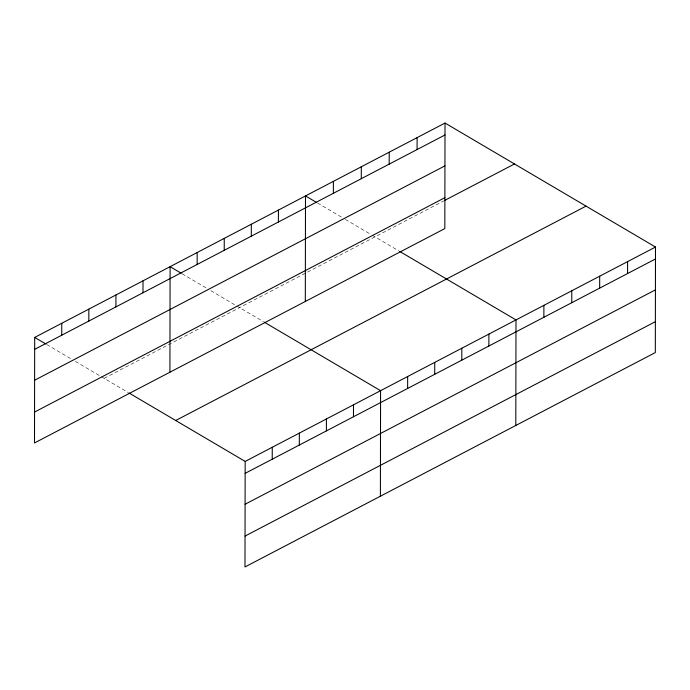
<?xml version="1.0" encoding="UTF-8"?>
<svg xmlns="http://www.w3.org/2000/svg" width="690" height="690" viewBox="0 0 690 690"><rect width="100%" height="100%" fill="white"/><g stroke="black" fill="none" stroke-linecap="round" stroke-linejoin="round"><path stroke-width="0.52" stroke-dasharray="3.45 2.59" d="M104.147 378.344L443.791 200.893M317.538 203.024L341.619 217.212M345.328 219.394L371.255 234.669M372.186 235.212L398.82 250.901M182.134 273.775L206.215 287.954M210.847 290.688L235.851 305.42M236.773 305.963L263.407 321.652M46.722 344.517L70.803 358.705M75.434 361.431L100.438 376.162M101.37 376.706L128.004 392.394"/><path stroke-width="1.03" d="M34.681 337.427L34.5 442.963L444.826 228.58L445.016 123.044L34.681 337.427L45.799 343.974M61.746 335.211L61.764 323.282M88.829 321.057L88.846 309.129M115.911 306.912L115.929 294.984M142.994 292.758L143.011 280.83M169.913 372.212L170.094 266.685L181.203 273.231M197.15 264.46L197.176 252.531M224.233 250.315L224.259 238.386M128.918 392.938L245.174 461.42L244.985 566.956L655.319 352.573L655.5 247.037L445.016 123.044M251.315 236.161L251.341 224.233M272.231 459.204L272.257 447.275M278.398 222.016L278.424 210.088M299.313 445.05L299.331 433.122M305.316 301.47L305.498 195.934L316.615 202.481M326.396 430.905L326.413 418.977M333.382 193.286L333.399 181.358M353.478 416.751L353.496 404.823M361.284 178.71L361.31 166.782M380.397 496.205L380.578 390.678L264.33 322.196M389.186 164.125L389.212 152.197M407.643 388.453L407.661 376.524M417.088 149.549L417.114 137.621M434.726 374.308L434.743 362.379M461.8 360.154L461.826 348.226M488.882 346.009L488.908 334.081M515.801 425.463L515.991 319.927L399.734 251.445M543.867 317.279L543.893 305.351M571.769 302.703L571.794 290.775M599.67 288.127L599.696 276.198M627.581 273.542L627.598 261.613M34.664 349.356L444.99 134.973M34.612 380.242L444.938 165.859M34.552 412.068L444.886 197.685M444.714 200.411L514.473 163.961M175.709 420.503L586.043 206.12M245.174 461.42L655.5 247.037M245.148 473.349L655.483 258.966M245.097 504.243L655.422 289.86M245.045 536.07L655.371 321.687"/></g></svg>
